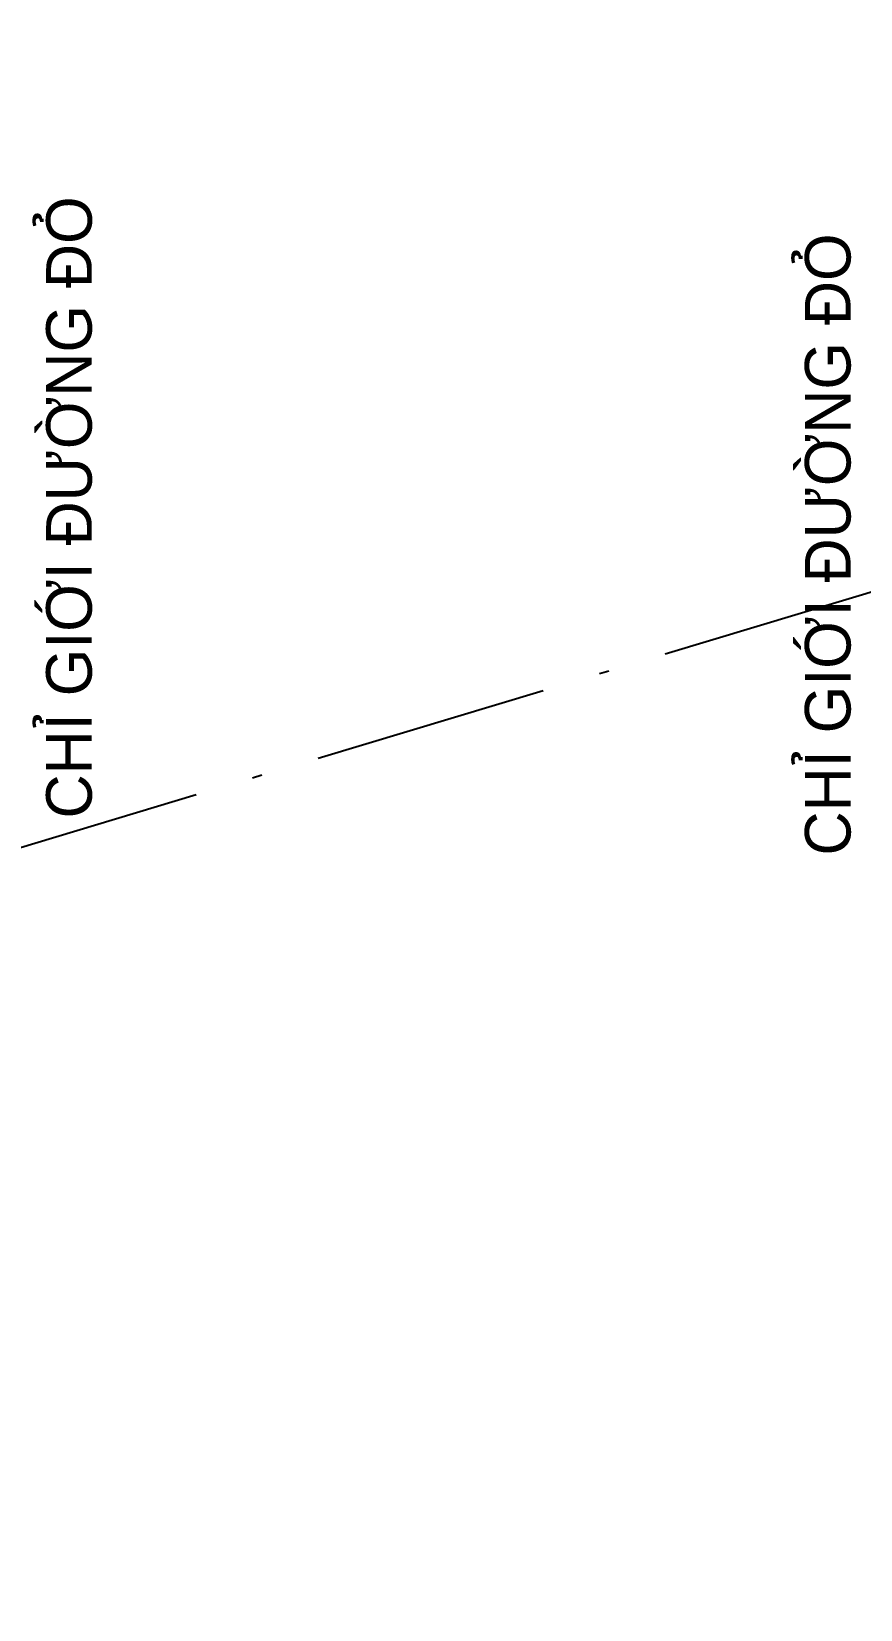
# Model space of a CAD drawing. Header units: metres. Extents: x 563124 to 573994, y 2062953 to 2068466.
# Drawn here: x 568653.5 to 568685.3, y 2065893.5 to 2065953.9 of the extents above; entities that cross this region are included whole.
import ezdxf

# ---------------------------------------------------------------- set-up
doc = ezdxf.new("R2010")
doc.units = ezdxf.units.M
doc.linetypes.add('ACAD_ISO10W100', pattern=[18.5, 12, -3, 0.5, -3])
doc.linetypes.add('HIDDEN', pattern=[0.375, 0.25, -0.125])
for name, color, linetype in [('ghichieudai', 7, 'CONTINUOUS'), ('LogDg phu', 7, 'CONTINUOUS'), ('MATCATDUONG', 8, 'CONTINUOUS'), ('TimDg', 222, 'CONTINUOUS'), ('ViaHeSphu', 32, 'CONTINUOUS')]:
    doc.layers.add(name, color=color, linetype=linetype)
doc.styles.add('KTEN', font='VHAVAN.ttf')

msp = doc.modelspace()

# ---------------------------------------------------------------- linework, layer by layer
at = {"layer": 'LogDg phu', "linetype": 'HIDDEN', "ltscale": 50}
for points in [[(568550.923, 2065938.978), (568560.611, 2065906.878, 0.41385), (568570.572, 2065901.528), (568732.798, 2065950.268, 0.022858), (568750.388, 2065956.443), (568757.204, 2065959.191, 0.40262), (568761.744, 2065969.305), (568755.641, 2065986.366)], [(568591.597, 2065804.206, 0.411844), (568601.506, 2065798.84), (568793.597, 2065855.121, 0.431462), (568798.88, 2065865.492), (568769.497, 2065947.632, 0.425903), (568758.973, 2065952.357), (568753.006, 2065949.95, -0.022858), (568734.812, 2065943.564), (568572.613, 2065894.832, 0.414577), (568567.256, 2065884.859), (568591.597, 2065804.206)]]:
    msp.add_lwpolyline(points, format="xyb", dxfattribs=at)
at = {"layer": 'ViaHeSphu', "linetype": 'HIDDEN', "ltscale": 50}
for points in [[(568556.668, 2065940.711), (568566.065, 2065909.571), (568572.299, 2065906.223), (568731.647, 2065954.099, 0.022858), (568748.892, 2065960.152), (568752.779, 2065961.72), (568755.732, 2065968.297), (568749.214, 2065986.519)], [(568764.157, 2065944.747), (568792.936, 2065864.296), (568789.822, 2065858.183), (568722.151, 2065838.356), (568603.291, 2065803.532), (568597.048, 2065806.913), (568573.289, 2065885.638), (568576.633, 2065891.863), (568735.963, 2065939.733, 0.022858), (568754.502, 2065946.241), (568757.835, 2065947.585), (568764.157, 2065944.747)]]:
    msp.add_lwpolyline(points, format="xyb", dxfattribs=at)

# ---------------------------------------------------------------- next in the draw order: wipeouts: each hides what was drawn before it
msp.add_wipeout([(568538.555, 2065837.116), (569134.391, 2065836.361), (569131.193, 2065953.825), (568779.004, 2065956.683), (568600.602, 2065960.315)]).dxf.layer = 'ghichieudai'

# ---------------------------------------------------------------- next in the draw order: linework, layer by layer
at = {"layer": 'TimDg', "linetype": 'ACAD_ISO10W100', "ltscale": 0.75}
msp.add_lwpolyline([(568558.185, 2065894.152), (568733.805, 2065946.916, 0.022858), (568751.697, 2065953.197), (568811.016, 2065977.115, 0.017204), (568823.592, 2065982.697), (569064.377, 2066099.631, 0.01782), (569076.966, 2066106.31), (569234.224, 2066197.054)], format="xyb", dxfattribs=at)

# ---------------------------------------------------------------- next in the draw order: texts
at = {"layer": 'MATCATDUONG', "color": 7, "linetype": 'Continuous', "extrusion": (-3.31378e-12, 1.1371e-08, 1), "style": 'KTEN'}
msp.add_text('chØ giíi ®\xadêng ®á', height=1.75, rotation=90, dxfattribs=at).set_placement((568655.82, 2065923.775, 0.023))
at = {"layer": 'MATCATDUONG', "color": 7, "linetype": 'Continuous', "extrusion": (3.31378e-12, 1.1371e-08, 1), "style": 'KTEN'}
msp.add_text('chØ giíi ®\xadêng ®á', height=1.75, rotation=90, dxfattribs=at).set_placement((568684.888, 2065922.356, 0.023))

doc.saveas('drawing.dxf')
